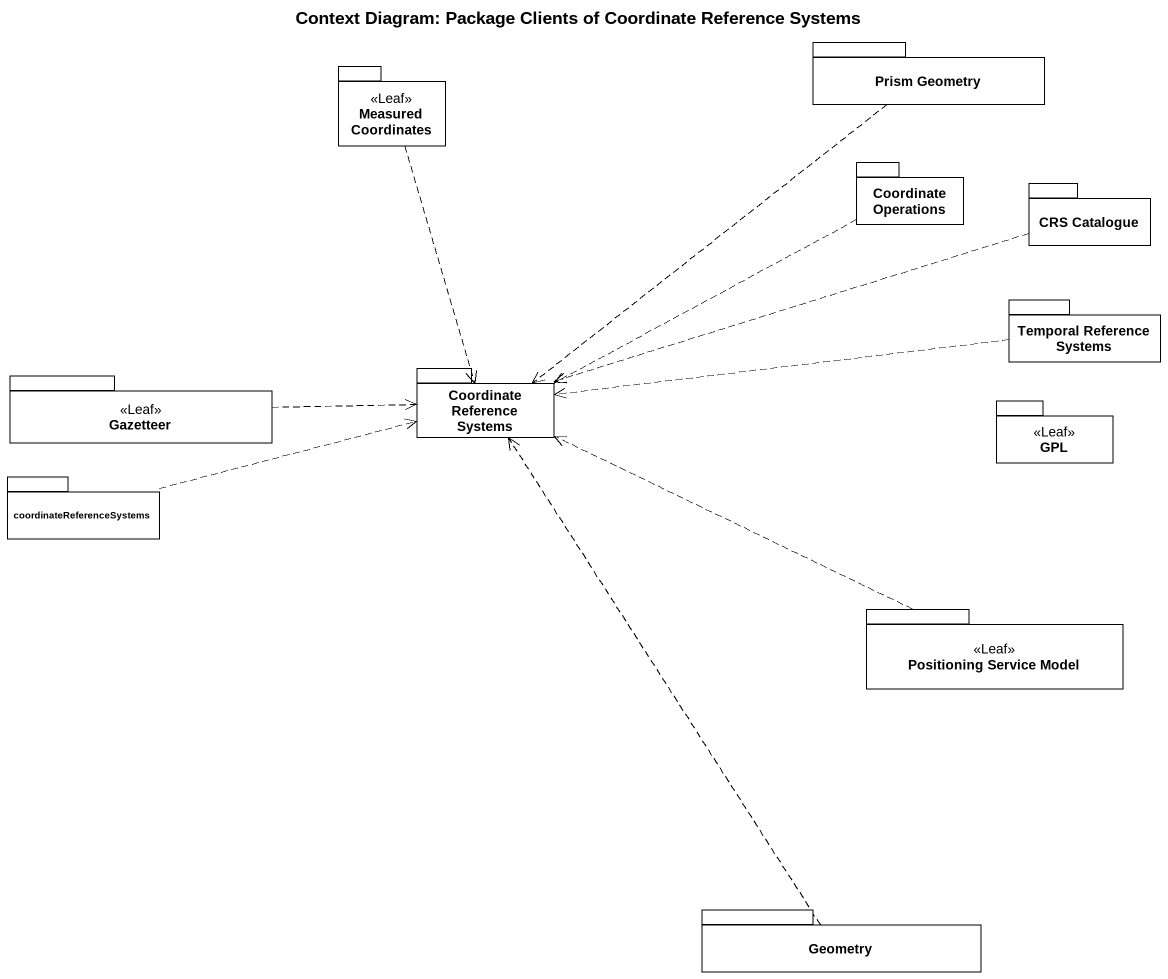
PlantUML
@startuml
title Context Diagram: Package Clients of Coordinate Reference Systems
package "Measured Coordinates" as Measured_Coordinates <<Leaf>> {
}
package "Prism Geometry" as Prism_Geometry {
}
package "Coordinate Operations" as Coordinate_Operations {
}
package "CRS Catalogue" as CRS_Catalogue {
}
package "Temporal Reference Systems" as Temporal_Reference_Systems {
}
package Gazetteer <<Leaf>> {
}
package "Coordinate Reference Systems" as Coordinate_Reference_Systems {
}
package GPL <<Leaf>> {
}
package coordinateReferenceSystems {
}
package "Positioning Service Model" as Positioning_Service_Model <<Leaf>> {
}
package Geometry {
}
Measured_Coordinates ..> Coordinate_Reference_Systems
Prism_Geometry ..> Coordinate_Reference_Systems
Coordinate_Operations .left.> Coordinate_Reference_Systems
CRS_Catalogue .left.> Coordinate_Reference_Systems
Temporal_Reference_Systems .left.> Coordinate_Reference_Systems
Gazetteer .right.> Coordinate_Reference_Systems
coordinateReferenceSystems .right.> Coordinate_Reference_Systems
Positioning_Service_Model .left.> Coordinate_Reference_Systems
Geometry .up.> Coordinate_Reference_Systems
@enduml
